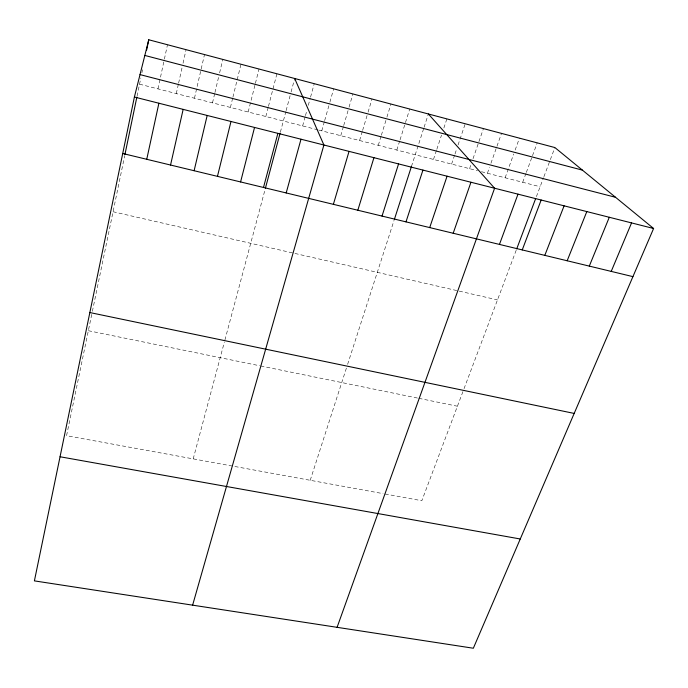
<?xml version="1.0" encoding="UTF-8"?>
<svg xmlns="http://www.w3.org/2000/svg" width="688" height="688" viewBox="0 0 688 688"><rect width="100%" height="100%" fill="white"/><g stroke="black" fill="none" stroke-linecap="round" stroke-linejoin="round"><path stroke-width="0.52" stroke-dasharray="3.44 2.58" d="M91.736 314.416L66.564 435.693L383.078 493.631M92.381 311.32L124.717 155.6M137.05 96.182L140.834 77.976M141.9 72.808L142.545 69.712M157.982 88.89L164.165 60.14M164.389 59.108L167.485 44.737M176.291 93.577L178.381 84.168M178.613 83.119L182.105 67.441M183.034 63.262L186.061 49.665M194.455 98.229L204.499 54.558M212.497 102.847L214.708 93.542M214.948 92.51L218.629 76.996M219.618 72.859L222.809 59.417M230.403 107.431L232.664 98.178M232.922 97.146L240.972 64.242M248.179 111.981L255.145 84.366M255.403 83.351L259.006 69.032M265.826 116.504L268.2 107.345M268.466 106.33L276.911 73.779M193.208 458.87L224.383 342.005M224.916 340.018L265.129 189.269M280.377 132.122L285.838 111.662M286.113 110.622L290.818 93.009M291.093 91.968L294.688 78.501M302.634 125.93L305.188 116.659M305.472 115.627L306.882 110.476M308.301 105.324L310.279 98.109M310.563 97.085L314.244 83.687M321.778 130.832L324.383 121.613M324.667 120.589L329.595 103.174M329.887 102.151L333.654 88.838M340.758 135.691L343.424 126.523M343.716 125.508L348.756 108.205M349.048 107.182L352.901 93.946M359.592 140.515L362.318 131.408M362.619 130.393L367.762 113.185M368.063 112.178L371.993 99.02M378.28 145.297L381.057 136.241M381.367 135.235L386.622 118.13M386.923 117.123L390.939 104.043M396.83 150.044L399.728 140.816M400.055 139.793L409.73 109.031M310.219 480.293L346.623 367.426M347.612 364.365L394.069 220.349M411.467 166.419L423.774 128.252M424.1 127.237L428.375 113.984M433.483 159.435L436.493 150.311M436.828 149.296L441.515 135.106M443.863 128.011L446.873 118.895M451.595 164.071L454.665 154.998M455.009 153.992L456.712 148.952M458.07 144.927L465.234 123.763M469.577 168.672L470.962 164.664M473.043 158.653L478.59 142.622M478.934 141.625L483.44 128.596M487.414 173.238L489.529 167.261M490.94 163.28L501.509 133.395M505.121 177.771L513.712 154M515.149 150.036L519.44 138.15M522.691 182.277L525.959 173.41M526.329 172.421L532.142 156.666M532.503 155.677L537.233 142.872M462.929 391.618L421.83 500.718L384.136 493.821M464.047 388.66L516.353 249.83M536.399 196.63L543.537 177.693M543.916 176.696L549.97 160.622M550.348 159.616L554.889 147.559M88.356 330.704L259.668 365.758M260.7 365.964L417.771 398.111M418.803 398.318L457.434 406.23M113.056 211.741L497.493 299.899M139.544 84.168L317.744 129.8M318.75 130.058L477.506 170.701M481.471 171.716L540.123 186.74"/><path stroke-width="1.03" d="M134.392 97.025L34.4 580.878L473.344 648.234L653.6 228.493L554.889 147.559L148.763 39.766L134.392 97.025L653.6 228.493M124.924 154.585L136.843 97.189M146.621 50.095L148.763 39.766M146.75 159.289L158.894 103.226M170.547 165.034L183.154 109.375M194.111 170.719L207.183 115.455M217.46 176.36L230.979 121.484M240.585 181.942L254.543 127.452M263.495 187.471L277.883 133.36M265.405 188.237L280.111 133.137M286.191 192.95L301 139.217M192.623 605.156L323.902 145.013L294.688 78.501M333.379 204.336L349.048 151.377M357.829 210.236L373.937 157.681M382.029 216.084L398.567 163.916M394.387 219.36L411.467 166.419M405.989 221.863L422.948 170.091M429.708 227.59L447.071 176.205M453.186 233.258L470.953 182.251M337.086 627.327L494.595 188.237L428.375 113.984M499.454 244.421L517.995 194.162M516.714 248.884L535.651 198.608M522.244 249.925L541.164 200.027M544.81 255.368L564.1 205.832M567.161 260.769L586.812 211.586M589.298 266.11L609.293 217.279M611.219 271.399L631.558 222.912M60.054 456.763L520.257 538.988M89.853 312.55L574.179 413.428M122.722 153.493L632.926 276.636M140.017 74.605L615.528 197.284M144.833 55.444L582.401 170.117"/></g></svg>
